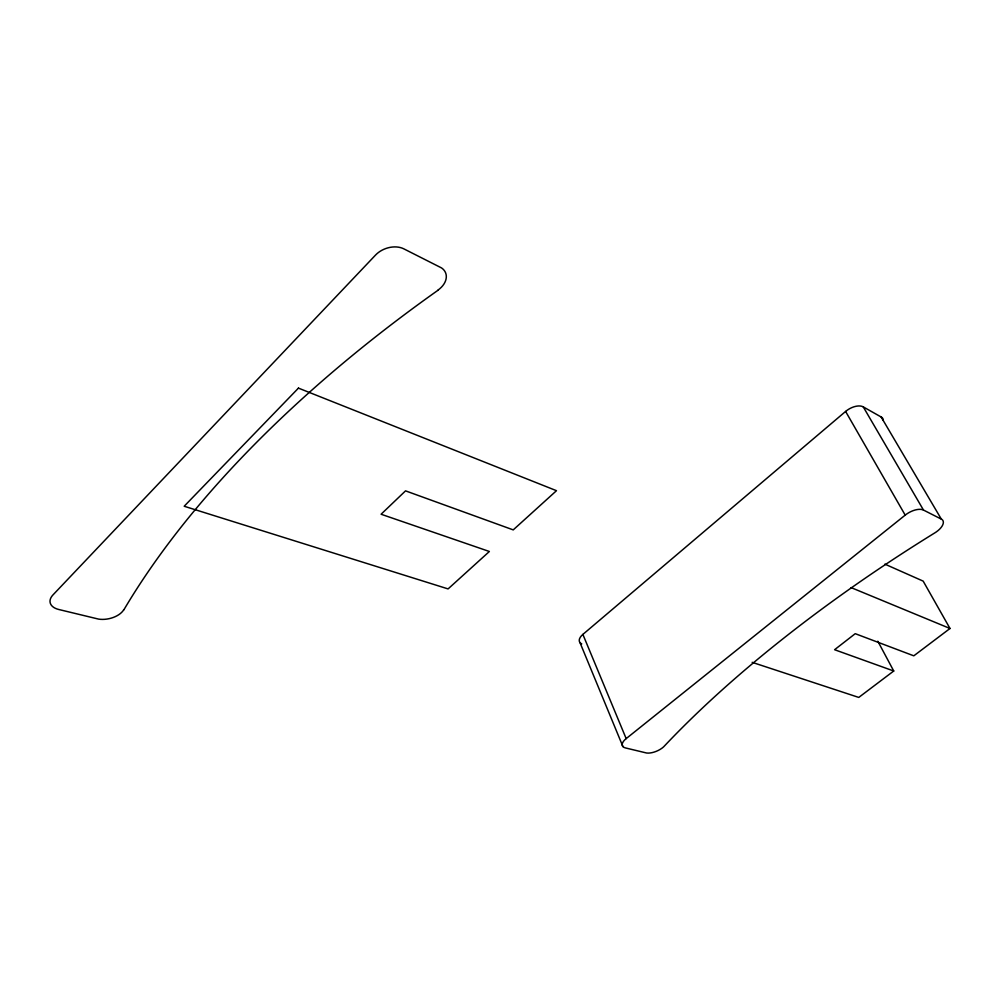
<?xml version="1.0" encoding="UTF-8"?>
<svg xmlns="http://www.w3.org/2000/svg" width="1000" height="1000" viewBox="0 0 1000 1000"><rect width="100%" height="100%" fill="white"/><g stroke="black" fill="none" stroke-linecap="round" stroke-linejoin="round"><path stroke-width="1.5" d="M123.688 609.825L122.8 611.112A18.388 10.512 -12.1 0 1 98.612 619.113L58.688 609.475A18.938 10.9 -11.1 0 1 52.938 594.963L375.538 255.075A20.5 14.675 -20.2 0 1 403.8 248.837L441.575 267.95A19.95 14.013 -21.4 0 1 439.812 288.688L438.025 290.075M581.737 643.888A12.55 6.45 -22.8 0 1 582.888 634.4L845.612 411.438A13.825 7.562 -29.9 0 1 863.25 406.875L881.85 417.388A13.587 7.312 -30 0 1 883.3 420.35M626.175 738.612L905.2 515.125A14.475 7.113 -29.1 0 1 923.487 510.062L942 519.462A14.2 6.863 -29.2 0 1 936.35 531.875L934.963 532.788A646.35 229.45 -28.5 0 0 781.712 639.775A646.087 229.338 -28.5 0 0 664.325 746.1L663.475 746.975A12.85 5.825 -23.3 0 1 646.612 753.012L625.438 747.925A13.088 6.012 -23 0 1 626.175 738.612L582.875 634.4M877.825 641.225L893.737 671L858.763 697.425L752.163 662.337M884.875 564.138L923.175 581.125L950 628.488L913.8 655.825L855.238 633.675L834.587 649.712L893.737 671M851.112 587.612L950 628.488M881.075 416.85L941.237 518.975M863.25 406.875L923.487 510.062M845.612 411.438L905.2 515.125M580 642.65L622.913 746.562M123.85 609.85A831.488 397.25 -27.2 0 1 438.125 290.175M298.45 388.125L184.188 506.25L448.088 588.913L489.375 551.487L381.087 514.237L405.538 490.863L513.225 529.888L556.487 490.688L298.45 388.125"/></g></svg>
